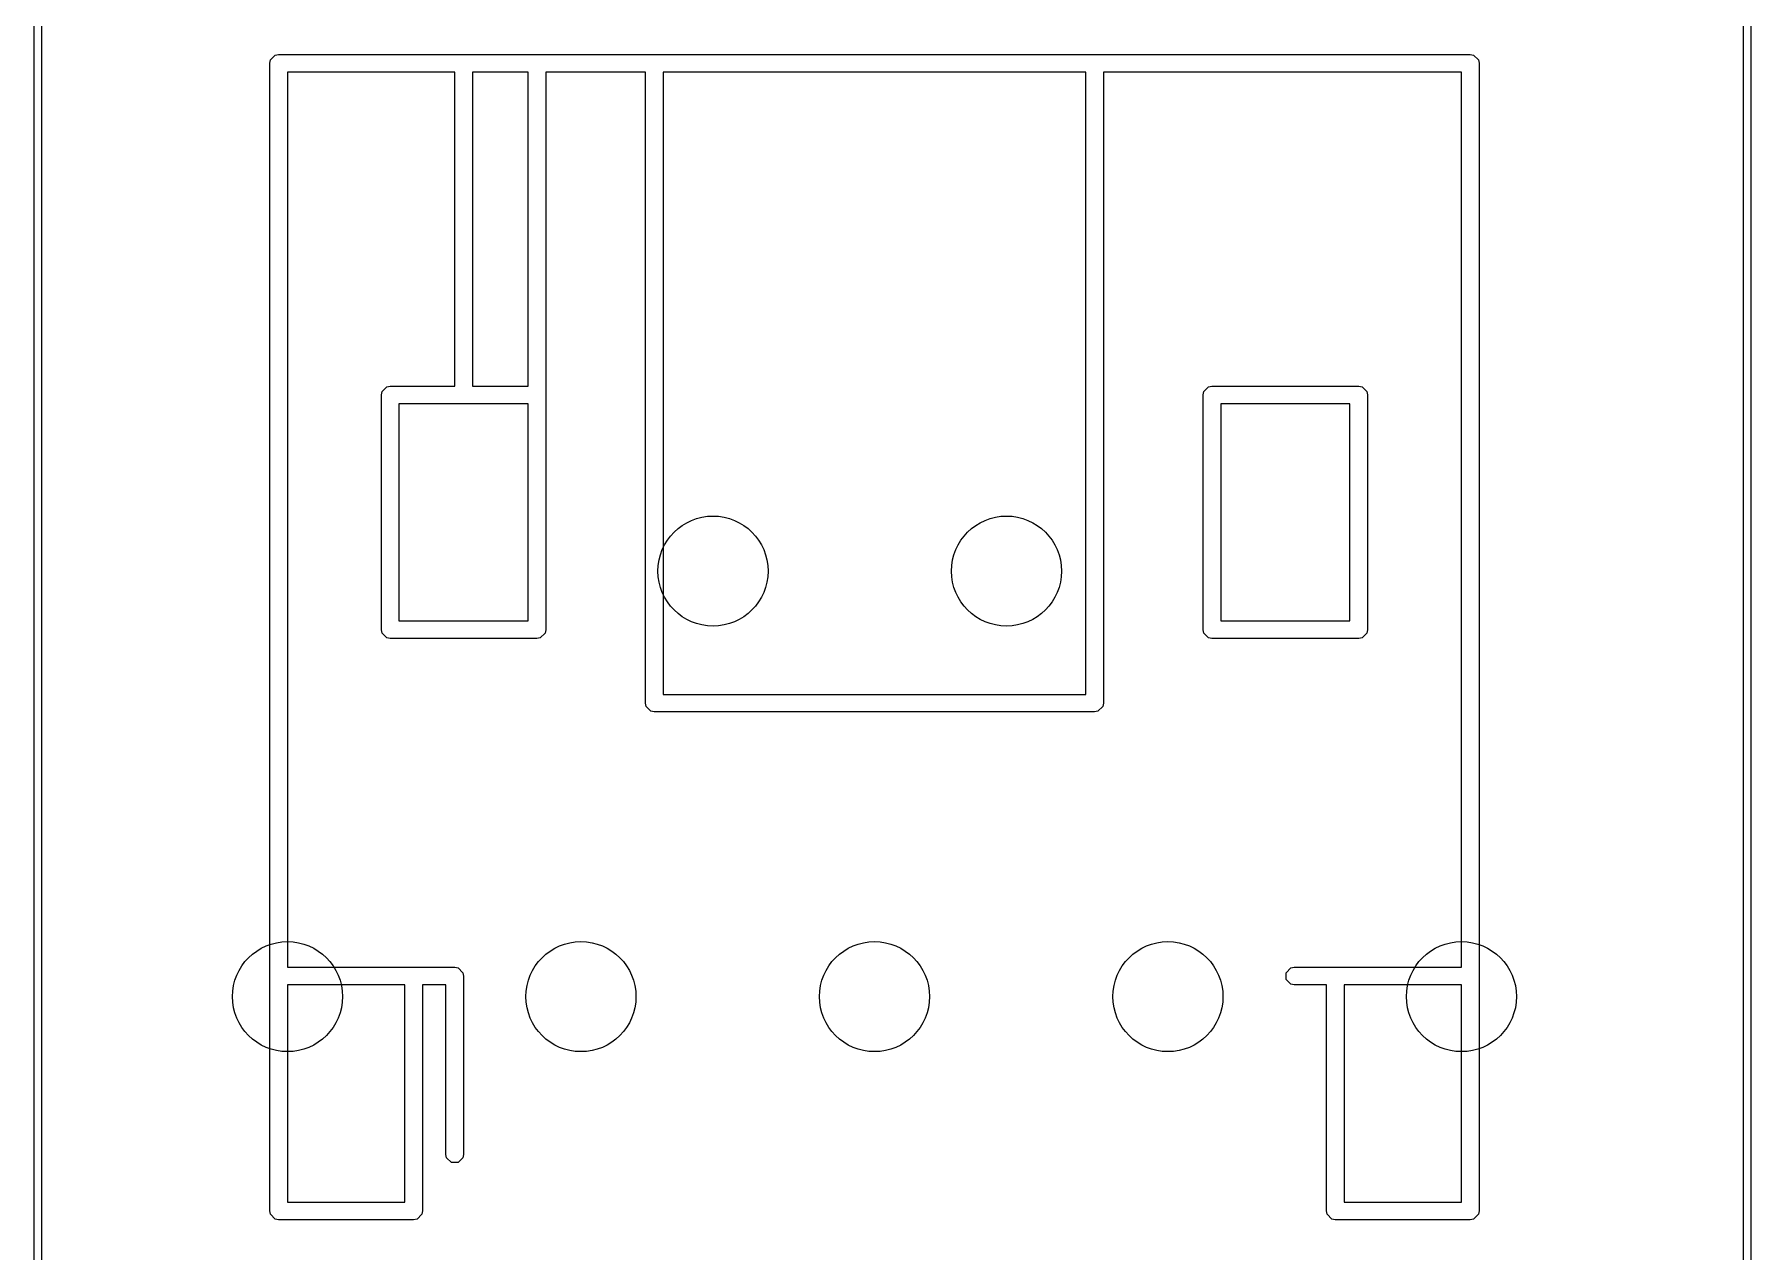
# Model space of a CAD drawing. Extents: x 144.8 to 156.5, y -78.8 to -40.5.
# Drawn here: x 144.78 to 156.47, y -54.24 to -45.94 of the extents above; entities that cross this region are included whole.
import ezdxf

# ---------------------------------------------------------------- set-up
doc = ezdxf.new("R2010")
doc.units = 0
doc.layers.add('BLACK', color=7, linetype='CONTINUOUS')

msp = doc.modelspace()

# ---------------------------------------------------------------- linework, layer by layer
at = {"layer": 'BLACK', "linetype": 'CONTINUOUS'}
for p, q in [((144.775, -78.8), (144.775, -40.5)), ((144.825, -40.525), (144.825, -78.775)), ((156.421071, -78.775), (156.421071, -40.525)), ((156.471071, -40.5), (156.471071, -78.8)), ((146.417039, -46.084567), (146.44, -46.08)), ((146.44, -46.08), (154.56, -46.08)), ((154.56, -46.08), (154.582961, -46.084567)), ((146.38, -46.14), (146.384567, -46.117039)), ((146.38, -53.96), (146.38, -46.14)), ((146.384567, -46.117039), (146.417039, -46.084567)), ((154.582961, -46.084567), (154.615433, -46.117039)), ((154.615433, -46.117039), (154.62, -46.14)), ((154.62, -46.14), (154.62, -53.96)), ((147.64, -46.2), (146.5, -46.2)), ((146.5, -46.2), (146.5, -52.3)), ((147.64, -48.34), (147.64, -46.2)), ((147.76, -46.2), (147.76, -48.34)), ((148.14, -46.2), (147.76, -46.2)), ((148.14, -48.34), (148.14, -46.2)), ((148.94, -46.2), (148.26, -46.2)), ((148.26, -46.2), (148.26, -48.4)), ((148.94, -50.5), (148.94, -46.2)), ((149.06, -46.2), (149.06, -50.44)), ((151.94, -46.2), (149.06, -46.2)), ((151.94, -50.44), (151.94, -46.2)), ((154.5, -46.2), (152.06, -46.2)), ((152.06, -46.2), (152.06, -50.5)), ((154.5, -52.3), (154.5, -46.2)), ((147.14, -48.4), (147.144567, -48.377039)), ((147.14, -50), (147.14, -48.4)), ((147.144567, -48.377039), (147.177039, -48.344567)), ((147.177039, -48.344567), (147.2, -48.34)), ((147.2, -48.34), (147.64, -48.34)), ((147.76, -48.34), (148.14, -48.34)), ((148.26, -48.4), (148.26, -50)), ((152.74, -48.4), (152.744567, -48.377039)), ((152.74, -50), (152.74, -48.4)), ((152.744567, -48.377039), (152.777039, -48.344567)), ((152.777039, -48.344567), (152.8, -48.34)), ((152.8, -48.34), (153.8, -48.34)), ((153.8, -48.34), (153.822961, -48.344567)), ((153.822961, -48.344567), (153.855433, -48.377039)), ((153.855433, -48.377039), (153.86, -48.4)), ((153.86, -48.4), (153.86, -50)), ((147.26, -48.46), (147.26, -49.94)), ((148.14, -48.46), (147.26, -48.46)), ((148.14, -49.94), (148.14, -48.46)), ((152.86, -48.46), (152.86, -49.94)), ((153.74, -48.46), (152.86, -48.46)), ((153.74, -49.94), (153.74, -48.46)), ((147.26, -49.94), (148.14, -49.94)), ((152.86, -49.94), (153.74, -49.94)), ((147.144567, -50.022961), (147.14, -50)), ((147.177039, -50.055433), (147.144567, -50.022961)), ((147.2, -50.06), (147.177039, -50.055433)), ((148.222961, -50.055433), (148.2, -50.06)), ((148.255433, -50.022961), (148.222961, -50.055433)), ((148.26, -50), (148.255433, -50.022961)), ((152.744567, -50.022961), (152.74, -50)), ((152.777039, -50.055433), (152.744567, -50.022961)), ((152.8, -50.06), (152.777039, -50.055433)), ((153.822961, -50.055433), (153.8, -50.06)), ((153.855433, -50.022961), (153.822961, -50.055433)), ((153.86, -50), (153.855433, -50.022961)), ((148.2, -50.06), (147.2, -50.06)), ((153.8, -50.06), (152.8, -50.06)), ((148.944567, -50.522961), (148.94, -50.5)), ((148.977039, -50.555433), (148.944567, -50.522961)), ((149.06, -50.44), (151.94, -50.44)), ((152.055433, -50.522961), (152.022961, -50.555433)), ((152.06, -50.5), (152.055433, -50.522961)), ((149, -50.56), (148.977039, -50.555433)), ((152, -50.56), (149, -50.56)), ((152.022961, -50.555433), (152, -50.56)), ((146.5, -52.3), (147.36, -52.3)), ((147.36, -52.3), (147.64, -52.3)), ((147.64, -52.3), (147.662961, -52.304567)), ((147.662961, -52.304567), (147.695433, -52.337039)), ((147.695433, -52.337039), (147.7, -52.36)), ((147.7, -52.36), (147.7, -53.575)), ((153.304567, -52.337039), (153.337039, -52.304567)), ((153.304567, -52.382961), (153.304567, -52.337039)), ((153.337039, -52.415433), (153.304567, -52.382961)), ((153.337039, -52.304567), (153.36, -52.3)), ((153.36, -52.3), (153.64, -52.3)), ((153.64, -52.3), (154.5, -52.3)), ((146.5, -52.42), (146.5, -53.9)), ((147.3, -52.42), (146.5, -52.42)), ((147.3, -53.9), (147.3, -52.42)), ((147.58, -52.42), (147.42, -52.42)), ((147.42, -52.42), (147.42, -53.96)), ((147.58, -53.575), (147.58, -52.42)), ((153.36, -52.42), (153.337039, -52.415433)), ((153.58, -52.42), (153.36, -52.42)), ((153.58, -53.96), (153.58, -52.42)), ((153.7, -52.42), (153.7, -53.9)), ((154.5, -52.42), (153.7, -52.42)), ((154.5, -53.9), (154.5, -52.42)), ((147.584567, -53.597961), (147.58, -53.575)), ((147.617039, -53.630433), (147.584567, -53.597961)), ((147.662961, -53.630433), (147.617039, -53.630433)), ((147.695433, -53.597961), (147.662961, -53.630433)), ((147.7, -53.575), (147.695433, -53.597961)), ((146.5, -53.9), (147.3, -53.9)), ((153.7, -53.9), (154.5, -53.9)), ((146.384567, -53.982961), (146.38, -53.96)), ((146.417039, -54.015433), (146.384567, -53.982961)), ((146.44, -54.02), (146.417039, -54.015433)), ((147.36, -54.02), (146.44, -54.02)), ((147.382961, -54.015433), (147.36, -54.02)), ((147.415433, -53.982961), (147.382961, -54.015433)), ((147.42, -53.96), (147.415433, -53.982961)), ((153.584567, -53.982961), (153.58, -53.96)), ((153.617039, -54.015433), (153.584567, -53.982961)), ((153.64, -54.02), (153.617039, -54.015433)), ((154.56, -54.02), (153.64, -54.02)), ((154.582961, -54.015433), (154.56, -54.02)), ((154.615433, -53.982961), (154.582961, -54.015433)), ((154.62, -53.96), (154.615433, -53.982961))]:
    msp.add_line(p, q, dxfattribs=at)
at = {"layer": 'BLACK'}
for centre in [(149.4, -49.6), (149.4, -49.6), (151.4, -49.6), (151.4, -49.6), (146.5, -52.5), (146.5, -52.5), (148.5, -52.5), (148.5, -52.5), (148.5, -52.5), (148.5, -52.5), (150.5, -52.5), (150.5, -52.5), (150.5, -52.5), (150.5, -52.5), (152.5, -52.5), (152.5, -52.5), (152.5, -52.5), (152.5, -52.5), (154.5, -52.5), (154.5, -52.5)]:
    msp.add_circle(centre, 0.375, dxfattribs=at)
at = {"layer": 'WHITE'}
for centre in [(149.4, -49.6), (151.4, -49.6), (146.5, -52.5), (148.5, -52.5), (148.5, -52.5), (150.5, -52.5), (150.5, -52.5), (152.5, -52.5), (152.5, -52.5), (154.5, -52.5)]:
    msp.add_circle(centre, 0.375, dxfattribs=at)

doc.saveas('drawing.dxf')
